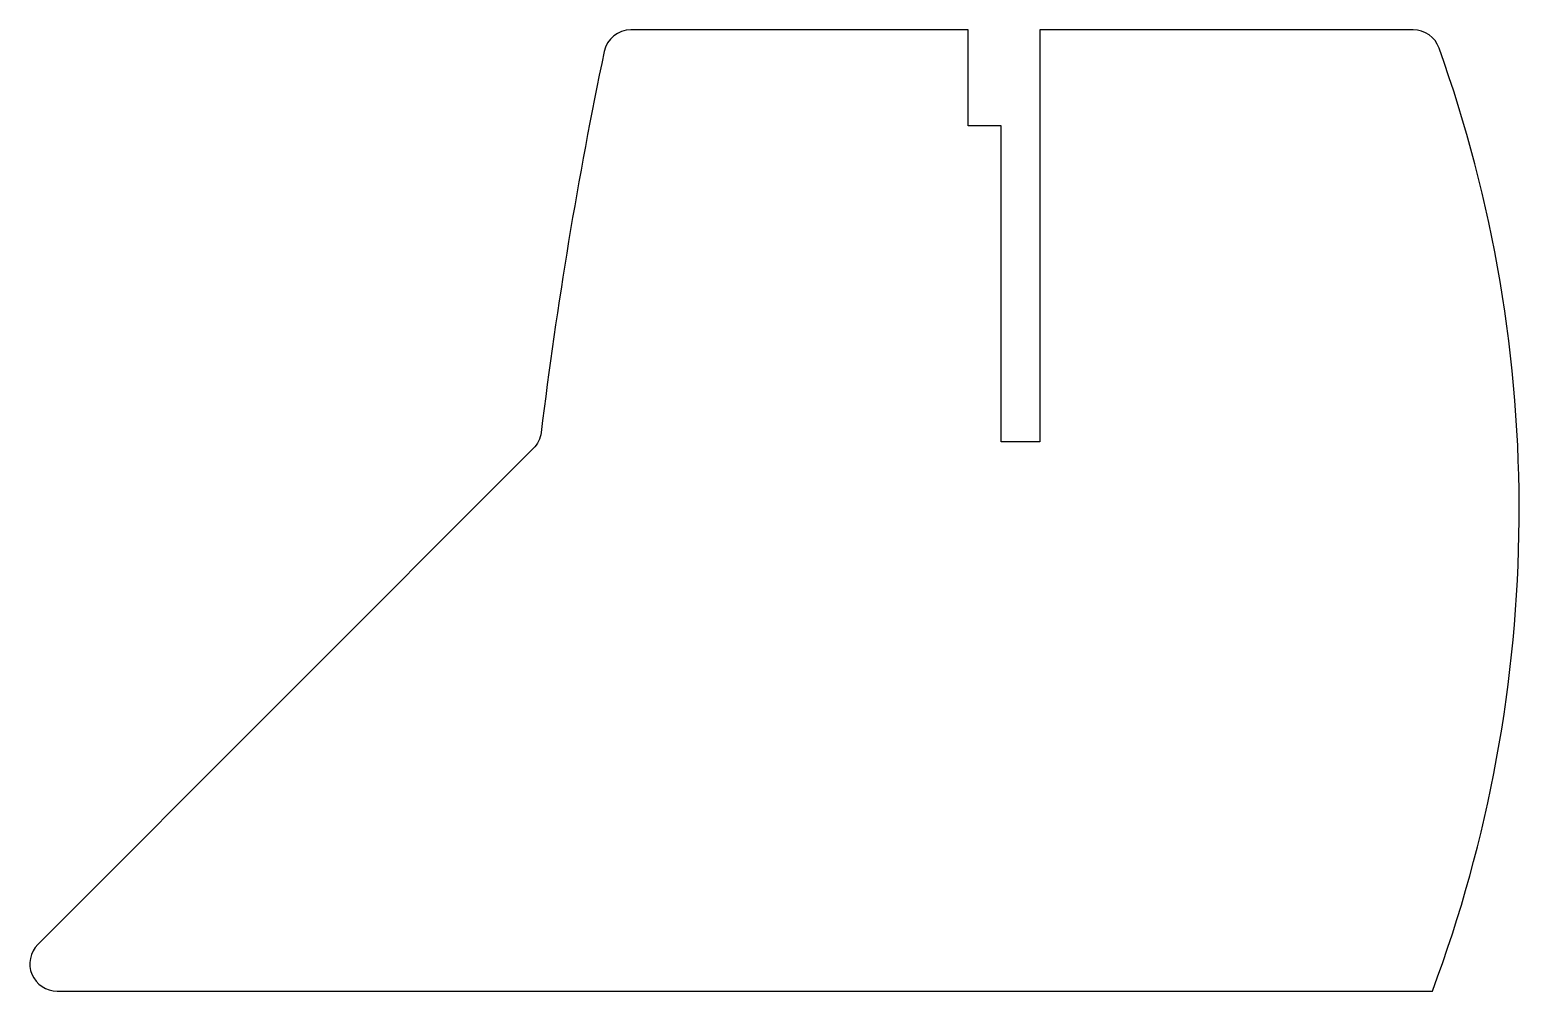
# Model space of a CAD drawing. Header units: millimetres. Extents: x -102 to 6, y -153 to -83.
import ezdxf

# ---------------------------------------------------------------- set-up
doc = ezdxf.new("R2010")
doc.units = ezdxf.units.MM
doc.layers.get('0').update_dxf_attribs({"linetype": 'CONTINUOUS'})

msp = doc.modelspace()

# ---------------------------------------------------------------- linework, layer by layer
msp.add_lwpolyline([(-101.71, -149.95, 0.668179), (-100.3, -153.36), (-0.13, -153.36, 0.177071), (0.36, -84.69, 0.316844), (-1.53, -83.36), (-28.72, -83.36), (-28.72, -113.36), (-31.54, -113.36), (-31.54, -90.36), (-33.94, -90.36), (-33.94, -83.36), (-58.51, -83.36, 0.355167), (-60.46, -84.95, 0.020987), (-65.05, -112.68, -0.167444), (-65.62, -113.85)], format="xyb", close=True)

doc.saveas('drawing.dxf')
